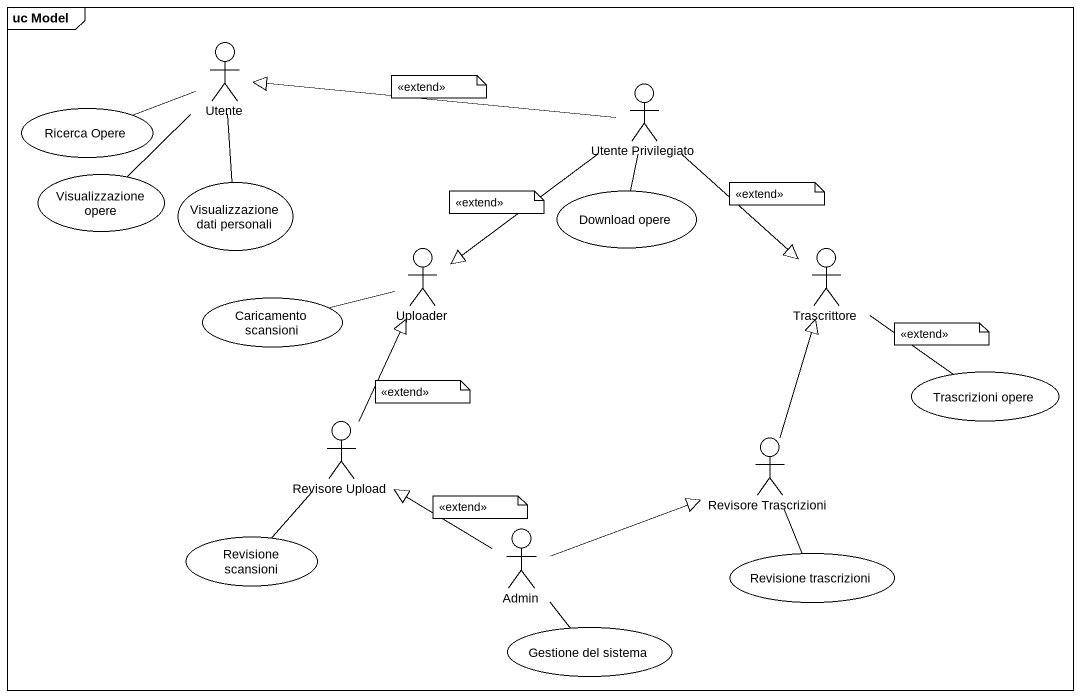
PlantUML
@startuml
mainframe uc Model
actor Utente
actor "Utente Privilegiato" as Utente_Privilegiato
usecase "Ricerca Opere" as Ricerca_Opere
usecase "Visualizzazione opere" as Visualizzazione_opere
usecase "Visualizzazione dati personali" as Visualizzazione_dati
usecase "Download opere" as Download_opere
actor Uploader
actor Trascrittore
usecase "Caricamento scansioni" as Caricamento_scansioni
actor "Revisore Upload" as Revisore_Upload
usecase "Trascrizioni opere" as Trascrizioni_opere
actor "Revisore Trascrizioni" as Revisore_Trascrizioni
actor Admin
usecase "Revisione scansioni" as Revisione_scansioni
usecase "Revisione trascrizioni" as Revisione_trascrizioni
usecase "Gestione del sistema" as Gestione_del_sistema
Utente -left- Ricerca_Opere
Utente -- Visualizzazione_dati
Utente_Privilegiato -left-|> Utente
Utente_Privilegiato --|> Uploader
Utente_Privilegiato --|> Trascrittore
Visualizzazione_opere -up- Utente
Download_opere -up- Utente_Privilegiato
Uploader -left- Caricamento_scansioni
Trascrittore -- Trascrizioni_opere
Revisore_Upload -up-|> Uploader
Revisore_Upload -- Revisione_scansioni
Revisore_Trascrizioni -up-|> Trascrittore
Revisore_Trascrizioni -- Revisione_trascrizioni
Admin -up-|> Revisore_Upload
Admin -right-|> Revisore_Trascrizioni
Admin -- Gestione_del_sistema
note as N1
  <<extend>>
end note
note as N2
  <<extend>>
end note
note as N3
  <<extend>>
end note
note as N4
  <<extend>>
end note
note as N5
  <<extend>>
end note
note as N6
  <<extend>>
end note
@enduml
